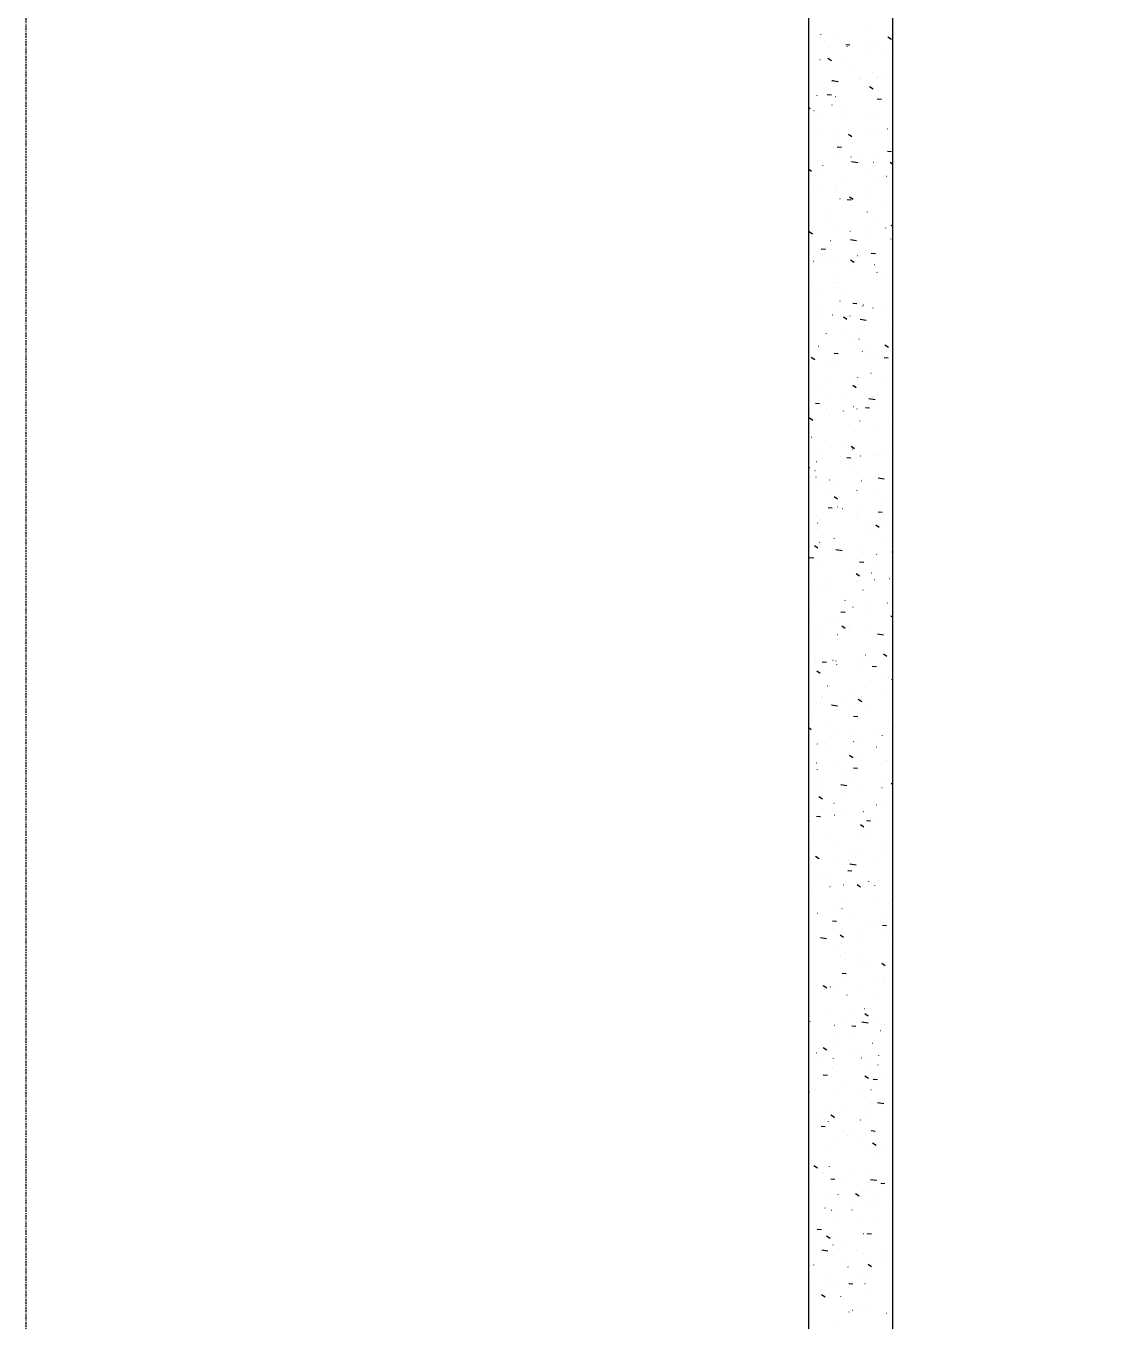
# Model space of a CAD drawing. Extents: x -1789 to 4156, y -3064 to 1391.
# Drawn here: x 1532.7 to 1686.2, y -180.6 to 5.1 of the extents above; entities that cross this region are included whole.
import ezdxf

# ---------------------------------------------------------------- set-up
doc = ezdxf.new("R2010")
doc.units = 0
doc.linetypes.add('ESTILO_TQS_0003', pattern=[0.92, 0.3, -0.15, 0.02, -0.15, 0.3])
doc.layers.add('2', color=2, linetype='CONTINUOUS')
doc.layers.add('9', color=254, linetype='CONTINUOUS')

msp = doc.modelspace()

# ---------------------------------------------------------------- linework, layer by layer
at = {"layer": '2', "linetype": 'ESTILO_TQS_0003'}
msp.add_lwpolyline([(1532.6668, -1652.89415), (2146.65185, -1652.89415), (2146.65185, 1011.24555), (1532.6668, 1011.24555), (1532.6668, -1652.89415)], dxfattribs=at)
at = {"layer": '9', "linetype": 'Continuous'}
for p, q in [((1644.93695, 4.2894), (1644.93695, 4.2894)), ((1644.93695, 4.2894), (1644.93695, 4.2894)), ((1644.93695, 4.2894), (1644.93695, 4.2894)), ((1646.68855, 3.87045), (1646.69845, 3.8718)), ((1649.19195, 4.20005), (1649.20185, 4.20135)), ((1652.97925, 4.69865), (1652.98915, 4.69995)), ((1656.93695, 4.0983), (1656.93695, 4.0983)), ((1656.93695, 4.0983), (1656.93695, 4.0983)), ((1644.93695, 3.63985), (1644.93695, 3.63985)), ((1644.93695, 3.63985), (1644.93695, 3.63985)), ((1647.2672, 2.8418), (1647.27515, 2.8479)), ((1647.7897, 2.1768), (1647.78235, 2.18355)), ((1649.63175, 2.4017), (1649.6233, 2.4071)), ((1650.864, 2.3306), (1650.2663, 2.3829)), ((1650.5142, 2.09765), (1650.5221, 2.10375)), ((1653.74975, 2.9535), (1653.74135, 2.9589)), ((1654.2586, 2.59415), (1654.2512, 2.6009)), ((1656.797, 3.1497), (1656.29955, 3.48525)), ((1656.93695, 3.0553), (1656.93695, 3.0553)), ((1644.93695, 1.05375), (1644.93695, 1.05375)), ((1644.93695, 1.05375), (1644.93695, 1.05375)), ((1644.93695, 0.0421), (1644.93695, 0.0421)), ((1644.93695, 0.0421), (1644.93695, 0.0421)), ((1644.93695, 0.0421), (1644.93695, 0.0421)), ((1646.56125, 0.25595), (1646.57115, 0.25725)), ((1648.20555, 0.052), (1647.70815, 0.38755)), ((1650.34855, 0.75455), (1650.35845, 0.75585)), ((1653.76115, 1.35355), (1653.7691, 1.3596)), ((1655.85825, 1.61025), (1655.8498, 1.61565)), ((1656.66405, 1.586), (1656.67395, 1.5873)), ((1656.93695, 1.7993), (1656.93695, 1.7993)), ((1656.93695, 0.92305), (1656.93695, 0.92305)), ((1656.93695, 0.92305), (1656.93695, 0.92305)), ((1656.93695, 0.92305), (1656.93695, 0.92305)), ((1656.93695, 0.13985), (1656.93695, 0.13985)), ((1656.93695, 0.13985), (1656.93695, 0.13985)), ((1651.6088, -1.32275), (1651.60145, -1.316)), ((1654.0886, -1.63085), (1654.09655, -1.62475)), ((1656.2102, -1.78925), (1656.20175, -1.78385)), ((1644.93695, -2.1819), (1644.93695, -2.1819)), ((1644.93695, -3.5557), (1644.93695, -3.5557)), ((1645.1987, -1.98105), (1645.20665, -1.97495)), ((1645.92335, -3.42585), (1645.93325, -3.4245)), ((1646.41395, -2.90755), (1646.4066, -2.90075)), ((1648.27545, -3.0848), (1648.267, -3.0794)), ((1649.15725, -2.9317), (1648.2679, -2.79375)), ((1648.4457, -2.72515), (1648.45365, -2.7191)), ((1652.0922, -2.34105), (1652.08375, -2.33565)), ((1652.23885, -2.59435), (1652.24875, -2.59305)), ((1654.17465, -3.97415), (1653.6772, -3.63865)), ((1654.00495, -3.51845), (1653.9976, -3.5117)), ((1654.74225, -2.2648), (1654.75215, -2.2635)), ((1656.93695, -2.25225), (1656.93695, -2.25225)), ((1644.93695, -5.4175), (1644.93695, -5.4175)), ((1646.1755, -4.92225), (1646.1671, -4.9169)), ((1648.1914, -4.8361), (1647.5937, -4.7838)), ((1648.8101, -5.1032), (1648.80275, -5.09645)), ((1655.364, -5.46365), (1654.7663, -5.41135)), ((1654.93965, -4.21345), (1654.9476, -4.20735)), ((1656.93695, -4.13825), (1656.93695, -4.13825)), ((1656.93695, -5.4275), (1656.93695, -5.4275)), ((1656.93695, -5.4275), (1656.93695, -5.4275)), ((1645.173, -6.79515), (1644.93695, -6.63595)), ((1644.93695, -7.15345), (1644.93695, -7.15345)), ((1644.93695, -7.15345), (1644.93695, -7.15345)), ((1644.93695, -7.15345), (1644.93695, -7.15345)), ((1645.6979, -7.0533), (1645.7078, -7.052)), ((1648.284, -6.2655), (1648.27555, -6.26015)), ((1648.77315, -5.70955), (1648.78105, -5.70345)), ((1649.4852, -6.5547), (1649.49515, -6.55335)), ((1654.8539, -7.2757), (1654.84545, -7.27035)), ((1655.8007, -5.72325), (1655.81065, -5.7219)), ((1656.93695, -5.60125), (1656.93695, -5.60125)), ((1656.93695, -5.8374), (1656.93695, -5.8374)), ((1656.93695, -6.20515), (1656.93695, -6.20515)), ((1656.93695, -6.20515), (1656.93695, -6.20515)), ((1656.93695, -6.20515), (1656.93695, -6.20515)), ((1644.93695, -8.65315), (1644.93695, -8.65315)), ((1646.28595, -8.1679), (1646.2775, -8.1625)), ((1649.767, -8.18255), (1649.7749, -8.1765)), ((1653.8454, -8.28875), (1653.85335, -8.28265)), ((1656.93695, -8.6028), (1656.93695, -8.6028)), ((1644.93695, -10.75125), (1644.93695, -10.75125)), ((1644.93695, -10.75125), (1644.93695, -10.75125)), ((1646.75635, -10.5117), (1646.7663, -10.5104)), ((1648.39725, -11.06985), (1648.38985, -11.0631)), ((1649.25975, -10.18215), (1649.2697, -10.18085)), ((1651.14205, -10.82135), (1650.64465, -10.48585)), ((1653.0471, -9.68355), (1653.057, -9.6822)), ((1654.2291, -10.0688), (1654.2217, -10.06205)), ((1656.26095, -9.67085), (1656.2689, -9.66475)), ((1644.93695, -11.8888), (1644.93695, -11.8888)), ((1644.93695, -11.8888), (1644.93695, -11.8888)), ((1644.93695, -11.8888), (1644.93695, -11.8888)), ((1648.52995, -12.36745), (1648.53785, -12.36135)), ((1649.6453, -12.36385), (1649.0476, -12.31155)), ((1656.8179, -12.99135), (1656.2202, -12.93905)), ((1656.93695, -11.77805), (1656.93695, -11.77805)), ((1656.93695, -11.77805), (1656.93695, -11.77805)), ((1656.93695, -11.77805), (1656.93695, -11.77805)), ((1656.93695, -12.5501), (1656.93695, -12.5501)), ((1656.93695, -12.5501), (1656.93695, -12.5501)), ((1644.93695, -14.349), (1644.93695, -14.349)), ((1644.93695, -14.349), (1644.93695, -14.349)), ((1646.14125, -14.19045), (1646.1512, -14.18915)), ((1648.64465, -13.8609), (1648.6546, -13.8596)), ((1651.005, -13.7039), (1651.0129, -13.6978)), ((1651.96495, -14.5579), (1651.07555, -14.41995)), ((1651.0964, -14.40775), (1651.088, -14.4024)), ((1652.21635, -14.5694), (1652.20895, -14.56265)), ((1652.432, -13.3623), (1652.4419, -13.361)), ((1654.25195, -14.44805), (1654.2599, -14.44195)), ((1655.01505, -13.72895), (1655.0066, -13.72355)), ((1656.93695, -14.73005), (1656.6137, -14.51205)), ((1656.93695, -13.0018), (1656.93695, -13.0018)), ((1644.93695, -15.1244), (1644.93695, -15.1244)), ((1645.33005, -15.7938), (1644.93695, -15.52865)), ((1646.38445, -15.57045), (1646.3771, -15.5637)), ((1646.9784, -14.9596), (1646.96995, -14.9542)), ((1653.2049, -15.751), (1653.19645, -15.74565)), ((1656.1168, -16.47495), (1656.1267, -16.47365)), ((1656.93695, -14.95335), (1656.93695, -14.95335)), ((1656.93695, -14.95335), (1656.93695, -14.95335)), ((1656.93695, -15.329), (1656.93695, -15.329)), ((1644.93695, -17.9468), (1644.93695, -17.9468)), ((1644.93695, -17.9468), (1644.93695, -17.9468)), ((1644.93695, -17.9468), (1644.93695, -17.9468)), ((1644.93695, -18.36005), (1644.93695, -18.36005)), ((1645.6895, -17.7826), (1645.69745, -17.7765)), ((1646.014, -17.805), (1646.0239, -17.8037)), ((1648.7806, -17.7661), (1648.77325, -17.75935)), ((1648.9365, -18.52675), (1648.94445, -18.52065)), ((1649.8013, -17.3064), (1649.8112, -17.3051)), ((1653.4806, -18.27555), (1653.48855, -18.26945)), ((1654.6125, -16.76505), (1654.6051, -16.7583)), ((1656.93695, -18.1286), (1656.93695, -18.1286)), ((1656.93695, -18.1286), (1656.93695, -18.1286)), ((1656.93695, -18.1286), (1656.93695, -18.1286)), ((1649.43885, -19.70235), (1649.4304, -19.69695)), ((1651.0328, -19.88575), (1650.4351, -19.83345)), ((1651.29915, -19.82), (1650.8017, -19.48445)), ((1653.55685, -19.1505), (1653.54845, -19.14515)), ((1656.93695, -18.89505), (1656.93695, -18.89505)), ((1656.93695, -18.89505), (1656.93695, -18.89505)), ((1656.93695, -18.89505), (1656.93695, -18.89505)), ((1656.93695, -20.4023), (1656.93695, -20.4023)), ((1644.93695, -21.5446), (1644.93695, -21.5446)), ((1644.93695, -21.5446), (1644.93695, -21.5446)), ((1644.93695, -21.5446), (1644.93695, -21.5446)), ((1644.93695, -21.5957), (1644.93695, -21.5957)), ((1647.33915, -21.22835), (1647.34905, -21.227)), ((1651.12645, -20.7297), (1651.1364, -20.7284)), ((1653.359, -21.6045), (1653.36695, -21.5984)), ((1655.66535, -20.49375), (1655.6569, -20.4884)), ((1656.93695, -21.3039), (1656.93695, -21.3039)), ((1656.93695, -21.3039), (1656.93695, -21.3039)), ((1656.93695, -21.3039), (1656.93695, -21.3039)), ((1645.63065, -23.6268), (1645.6222, -23.6214)), ((1648.16515, -22.35425), (1648.17305, -22.34815)), ((1648.36775, -23.73275), (1648.36035, -23.726)), ((1651.0782, -23.92195), (1651.06975, -23.9166)), ((1653.3588, -24.0336), (1653.3687, -24.0323)), ((1654.1996, -22.7317), (1654.19225, -22.72495)), ((1656.0173, -23.89325), (1656.00885, -23.8879)), ((1656.93695, -23.62275), (1656.7708, -23.51065)), ((1644.93695, -24.8313), (1644.93695, -24.8313)), ((1644.93695, -25.14235), (1644.93695, -25.14235)), ((1644.93695, -25.14235), (1644.93695, -25.14235)), ((1645.48715, -24.79245), (1644.9897, -24.4569)), ((1648.04355, -25.6832), (1648.0515, -25.6771)), ((1650.8554, -24.3632), (1650.8653, -24.3619)), ((1651.80885, -25.72445), (1650.9195, -25.5865)), ((1653.2374, -24.9334), (1653.24535, -24.92735)), ((1656.75175, -25.4724), (1656.7597, -25.4663)), ((1656.93695, -24.47915), (1656.93695, -24.47915)), ((1656.93695, -25.24005), (1656.93695, -25.24005)), ((1656.93695, -25.24005), (1656.93695, -25.24005)), ((1647.3462, -26.96375), (1646.74845, -26.91145)), ((1646.9802, -27.6618), (1646.97175, -27.65645)), ((1651.9595, -27.8156), (1651.9694, -27.8143)), ((1652.18685, -27.2323), (1652.17945, -27.22555)), ((1654.5188, -27.59125), (1653.9211, -27.539)), ((1654.4629, -27.48605), (1654.4728, -27.48475)), ((1656.93695, -26.51975), (1656.93695, -26.51975)), ((1656.93695, -27.65445), (1656.93695, -27.65445)), ((1656.93695, -27.65445), (1656.93695, -27.65445)), ((1656.93695, -27.80285), (1656.93695, -27.80285)), ((1644.93695, -28.06695), (1644.93695, -28.06695)), ((1644.93695, -28.74015), (1644.93695, -28.74015)), ((1645.644, -28.64705), (1645.6539, -28.64575)), ((1646.355, -28.23335), (1646.3476, -28.2266)), ((1647.92195, -29.0121), (1647.9299, -29.00605)), ((1649.08865, -29.00505), (1649.08025, -28.9997)), ((1651.4562, -28.8186), (1650.9588, -28.4831)), ((1651.4958, -29.50545), (1651.5037, -29.49935)), ((1654.35975, -29.18785), (1654.3513, -29.18245)), ((1654.583, -29.42795), (1654.5756, -29.4212)), ((1644.93695, -31.3026), (1644.93695, -31.3026)), ((1648.75115, -30.429), (1648.74375, -30.42225)), ((1654.74275, -30.2496), (1654.7507, -30.2435)), ((1655.52135, -30.94445), (1655.53125, -30.94315)), ((1656.93695, -30.8297), (1656.93695, -30.8297)), ((1656.93695, -30.8297), (1656.93695, -30.8297)), ((1644.93695, -32.3379), (1644.93695, -32.3379)), ((1644.93695, -32.3379), (1644.93695, -32.3379)), ((1644.93695, -32.3379), (1644.93695, -32.3379)), ((1645.41855, -32.2745), (1645.42845, -32.2732)), ((1648.44305, -31.76905), (1648.43465, -31.76365)), ((1649.20585, -31.7759), (1649.21575, -31.7746)), ((1650.55155, -33.1123), (1650.5431, -33.1069)), ((1656.93695, -32.51545), (1656.92785, -32.5093)), ((1656.93695, -31.585), (1656.93695, -31.585)), ((1656.93695, -31.585), (1656.93695, -31.585)), ((1656.93695, -31.585), (1656.93695, -31.585)), ((1644.93695, -34.5382), (1644.93695, -34.5382)), ((1646.1803, -33.58415), (1646.18825, -33.57805)), ((1649.4273, -34.3283), (1649.43525, -34.3222)), ((1651.8462, -34.758), (1651.24845, -34.7057)), ((1652.6743, -35.07245), (1652.6822, -35.06635)), ((1652.7677, -34.90475), (1652.77765, -34.90345)), ((1656.93695, -34.005), (1656.93695, -34.005)), ((1656.93695, -34.005), (1656.93695, -34.005)), ((1656.93695, -34.005), (1656.93695, -34.005)), ((1656.93695, -35.20335), (1656.93695, -35.20335)), ((1644.93695, -35.9357), (1644.93695, -35.9357)), ((1644.93695, -35.9357), (1644.93695, -35.9357)), ((1646.477, -35.73295), (1646.4869, -35.73165)), ((1646.7855, -37.0636), (1646.77705, -37.05825)), ((1648.33825, -36.39565), (1648.3309, -36.3889)), ((1648.9804, -35.40335), (1648.9903, -35.40205)), ((1650.4111, -37.00635), (1649.91365, -36.67085)), ((1650.9035, -36.5118), (1650.8951, -36.5064)), ((1653.2065, -37.13195), (1652.31715, -36.99405)), ((1654.1701, -35.3946), (1654.16275, -35.38785)), ((1655.92125, -35.81655), (1655.9292, -35.8105)), ((1644.93695, -37.77385), (1644.93695, -37.77385)), ((1650.03885, -38.8618), (1650.0488, -38.8605)), ((1652.54225, -38.5322), (1652.5522, -38.5309)), ((1653.012, -37.85505), (1653.00355, -37.84965)), ((1656.3296, -38.0336), (1656.3395, -38.0323)), ((1656.93695, -37.18025), (1656.93695, -37.18025)), ((1656.93695, -37.18025), (1656.93695, -37.18025)), ((1656.93695, -37.18025), (1656.93695, -37.18025)), ((1656.93695, -37.7105), (1656.93695, -37.7105)), ((1656.93695, -37.92995), (1656.93695, -37.92995)), ((1656.93695, -37.92995), (1656.93695, -37.92995)), ((1644.93695, -39.5335), (1644.93695, -39.5335)), ((1644.93695, -39.5335), (1644.93695, -39.5335)), ((1645.1518, -39.1981), (1645.14335, -39.19275)), ((1647.5016, -39.04155), (1647.50955, -39.03545)), ((1650.7486, -39.7857), (1650.75655, -39.7796)), ((1652.15735, -39.8952), (1652.15, -39.88845)), ((1656.38015, -41.03255), (1655.88275, -40.69705)), ((1656.93695, -40.35555), (1656.93695, -40.35555)), ((1656.93695, -40.35555), (1656.93695, -40.35555)), ((1656.93695, -40.35555), (1656.93695, -40.35555)), ((1644.93695, -41.00945), (1644.93695, -41.00945)), ((1644.93695, -41.00945), (1644.93695, -41.00945)), ((1644.93695, -41.00945), (1644.93695, -41.00945)), ((1645.8013, -42.7897), (1645.30385, -42.45415)), ((1646.3255, -40.89625), (1646.3181, -40.8895)), ((1649.1736, -41.9247), (1648.57585, -41.8724)), ((1652.6294, -41.5781), (1652.63735, -41.57205)), ((1653.36395, -41.25455), (1653.35555, -41.2492)), ((1653.60075, -41.99065), (1653.61065, -41.98935)), ((1654.5535, -42.0909), (1654.54615, -42.08415)), ((1655.47245, -42.5978), (1655.464, -42.59245)), ((1656.3462, -42.5522), (1655.74845, -42.4999)), ((1656.10415, -41.66105), (1656.11405, -41.65975)), ((1656.93695, -41.4081), (1656.93695, -41.4081)), ((1656.93695, -42.6039), (1656.93695, -42.6039)), ((1644.93695, -43.13125), (1644.93695, -43.13125)), ((1644.93695, -44.2451), (1644.93695, -44.2451)), ((1644.93695, -44.2451), (1644.93695, -44.2451)), ((1645.49265, -43.81875), (1645.50055, -43.81265)), ((1647.28525, -42.8221), (1647.29515, -42.8208)), ((1648.72165, -43.09195), (1648.71425, -43.0852)), ((1656.93695, -43.5308), (1656.93695, -43.5308)), ((1656.93695, -43.5308), (1656.93695, -43.5308)), ((1656.93695, -43.5308), (1656.93695, -43.5308)), ((1656.93695, -44.27495), (1656.93695, -44.27495)), ((1656.93695, -44.27495), (1656.93695, -44.27495)), ((1656.93695, -44.27495), (1656.93695, -44.27495)), ((1647.31395, -45.6568), (1647.3219, -45.65075)), ((1650.8471, -45.95095), (1650.857, -45.94965)), ((1651.9866, -45.307), (1651.9945, -45.3009)), ((1653.8809, -44.75915), (1653.87245, -44.7538)), ((1655.23355, -46.05115), (1655.2415, -46.04505)), ((1644.93695, -46.72905), (1644.93695, -46.72905)), ((1644.93695, -46.72905), (1644.93695, -46.72905)), ((1644.93695, -46.72905), (1644.93695, -46.72905)), ((1644.93695, -47.48075), (1644.93695, -47.48075)), ((1647.0598, -46.44955), (1647.0697, -46.44825)), ((1651.77035, -46.8159), (1651.27295, -46.48035)), ((1651.7064, -46.5491), (1651.69795, -46.54375)), ((1654.14065, -48.0575), (1654.13325, -48.05075)), ((1656.93695, -46.7061), (1656.93695, -46.7061)), ((1656.93695, -46.7061), (1656.93695, -46.7061)), ((1645.7897, -49.13035), (1645.7813, -49.12495)), ((1646.501, -49.0914), (1645.90325, -49.0391)), ((1646.6711, -49.3857), (1646.67905, -49.3796)), ((1647.55015, -49.9828), (1647.5601, -49.9815)), ((1647.69715, -48.4981), (1647.68975, -48.49135)), ((1649.7829, -48.499), (1649.77445, -48.4936)), ((1649.9181, -50.12985), (1649.92605, -50.12375)), ((1651.3375, -49.4842), (1651.3474, -49.48285)), ((1651.8914, -49.84225), (1651.88295, -49.83685)), ((1653.6736, -49.7189), (1653.07585, -49.6666)), ((1654.46045, -48.5172), (1653.57105, -48.37925)), ((1656.93695, -48.9013), (1656.93695, -48.9013)), ((1656.93695, -49.88135), (1656.93695, -49.88135)), ((1656.93695, -49.88135), (1656.93695, -49.88135)), ((1656.93695, -50.00445), (1656.93695, -50.00445)), ((1644.93695, -50.3268), (1644.93695, -50.3268)), ((1644.93695, -50.3268), (1644.93695, -50.3268)), ((1644.93695, -50.71635), (1644.93695, -50.71635)), ((1645.04675, -50.31235), (1645.0567, -50.31105)), ((1645.5448, -51.50935), (1645.04735, -51.17385)), ((1647.8982, -50.47355), (1647.88975, -50.4682)), ((1650.0933, -50.69375), (1650.0859, -50.687)), ((1652.2646, -51.56495), (1652.27255, -51.55885)), ((1656.41205, -51.6181), (1656.42, -51.61205)), ((1656.93695, -50.3008), (1656.93695, -50.3008)), ((1656.93695, -50.6199), (1656.93695, -50.6199)), ((1656.93695, -50.6199), (1656.93695, -50.6199)), ((1651.68015, -53.03685), (1651.69005, -53.03555)), ((1654.18355, -52.70725), (1654.19345, -52.70595)), ((1656.93695, -53.05665), (1656.93695, -53.05665)), ((1656.93695, -53.05665), (1656.93695, -53.05665)), ((1656.93695, -53.05665), (1656.93695, -53.05665)), ((1644.93695, -53.9246), (1644.93695, -53.9246)), ((1644.93695, -53.952), (1644.93695, -53.952)), ((1645.36465, -53.8683), (1645.37455, -53.867)), ((1646.94915, -55.64365), (1646.9571, -55.63755)), ((1647.20815, -54.395), (1647.2008, -54.38825)), ((1649.94405, -54.9522), (1649.9356, -54.9468)), ((1651.51385, -55.53555), (1651.01645, -55.20005)), ((1651.2394, -55.58725), (1651.24735, -55.58115)), ((1655.51225, -55.65935), (1655.5049, -55.6526)), ((1644.93695, -57.18765), (1644.93695, -57.18765)), ((1644.93695, -57.5224), (1644.93695, -57.5224)), ((1646.0761, -57.3724), (1646.086, -57.3711)), ((1649.6043, -56.5907), (1649.59695, -56.58395)), ((1651.001, -56.8856), (1650.40325, -56.83335)), ((1652.3916, -56.54095), (1652.4015, -56.53965)), ((1654.48635, -56.3314), (1654.4943, -56.3253)), ((1654.895, -56.2114), (1654.9049, -56.21005)), ((1656.6273, -56.03465), (1656.61885, -56.02925)), ((1656.93695, -56.2319), (1656.93695, -56.2319)), ((1656.93695, -56.2319), (1656.93695, -56.2319)), ((1656.93695, -56.96485), (1656.93695, -56.96485)), ((1656.93695, -56.96485), (1656.93695, -56.96485)), ((1656.93695, -57.40495), (1656.93695, -57.40495)), ((1645.1138, -58.2584), (1644.93695, -58.23095)), ((1645.84605, -58.69205), (1645.8376, -58.68665)), ((1650.7106, -58.61585), (1650.7022, -58.61045)), ((1656.5225, -59.14315), (1656.51405, -59.13775)), ((1656.93695, -59.1935), (1656.93695, -59.1935)), ((1656.93695, -59.4072), (1656.93695, -59.4072)), ((1644.93695, -60.42325), (1644.93695, -60.42325)), ((1644.93695, -60.42325), (1644.93695, -60.42325)), ((1644.93695, -61.12015), (1644.93695, -61.12015)), ((1644.93695, -61.12015), (1644.93695, -61.12015)), ((1645.98345, -59.6203), (1645.99135, -59.6142)), ((1646.19765, -60.9542), (1646.20755, -60.9529)), ((1647.9545, -60.0353), (1647.9461, -60.0299)), ((1648.70105, -60.6246), (1648.71095, -60.6233)), ((1649.2304, -60.36445), (1649.23835, -60.35835)), ((1652.48835, -60.126), (1652.4983, -60.1247)), ((1652.8191, -59.9591), (1652.81065, -59.9537)), ((1655.78625, -59.91355), (1654.89685, -59.77565)), ((1656.93695, -60.09205), (1656.93695, -60.09205)), ((1648.2793, -61.7215), (1648.2719, -61.71475)), ((1649.0807, -62.78705), (1648.5833, -62.45155)), ((1651.89985, -61.55175), (1651.90775, -61.54565)), ((1655.0233, -61.5563), (1655.01595, -61.5495)), ((1656.93695, -62.58245), (1656.93695, -62.58245)), ((1656.93695, -62.58245), (1656.93695, -62.58245)), ((1656.93695, -62.58245), (1656.93695, -62.58245)), ((1644.93695, -63.6589), (1644.93695, -63.6589)), ((1644.93695, -63.6589), (1644.93695, -63.6589)), ((1644.93695, -64.71795), (1644.93695, -64.71795)), ((1644.93695, -64.71795), (1644.93695, -64.71795)), ((1648.3284, -64.05235), (1647.73065, -64.00005)), ((1649.05305, -63.9104), (1649.0446, -63.90505)), ((1649.7595, -64.08305), (1649.76945, -64.08175)), ((1651.77825, -64.8807), (1651.78615, -64.8746)), ((1652.2629, -63.75345), (1652.27285, -63.75215)), ((1655.501, -64.67985), (1654.90325, -64.62755)), ((1656.05025, -63.25485), (1656.06015, -63.25355)), ((1656.93695, -63.3098), (1656.93695, -63.3098)), ((1656.93695, -63.3098), (1656.93695, -63.3098)), ((1656.93695, -64.8055), (1656.93695, -64.8055)), ((1646.00715, -65.14525), (1645.99875, -65.13985)), ((1646.23025, -66.18885), (1646.22285, -66.1821)), ((1646.58435, -65.63045), (1646.5923, -65.62435)), ((1652.0984, -65.22105), (1652.091, -65.2143)), ((1653.6559, -66.67555), (1653.6638, -66.66945)), ((1655.04975, -66.81325), (1654.55235, -66.4777)), ((1656.6836, -65.59635), (1656.6752, -65.59095)), ((1656.93695, -65.75775), (1656.93695, -65.75775)), ((1656.93695, -65.75775), (1656.93695, -65.75775)), ((1644.93695, -66.89455), (1644.93695, -66.89455)), ((1644.93695, -68.3157), (1644.93695, -68.3157)), ((1645.24485, -67.83485), (1645.2364, -67.8295)), ((1647.0059, -68.04335), (1647.0158, -68.04205)), ((1648.6264, -68.3845), (1648.619, -68.37775)), ((1653.3214, -67.2119), (1653.3313, -67.2106)), ((1654.49455, -67.4167), (1654.48715, -67.40995)), ((1655.6315, -68.10135), (1655.62305, -68.09595)), ((1655.8248, -66.8823), (1655.8347, -66.881)), ((1656.90285, -67.4197), (1656.9108, -67.4136)), ((1656.93695, -68.08615), (1656.93695, -68.08615)), ((1644.93695, -70.13015), (1644.93695, -70.13015)), ((1646.2725, -69.7856), (1645.7751, -69.45005)), ((1646.46275, -68.9594), (1646.4707, -68.9533)), ((1649.73265, -70.16545), (1648.8433, -70.02755)), ((1652.5856, -69.33615), (1652.5772, -69.3308)), ((1656.88325, -70.34075), (1656.89315, -70.33945)), ((1656.93695, -68.933), (1656.93695, -68.933)), ((1656.93695, -69.6548), (1656.93695, -69.6548)), ((1656.93695, -69.6548), (1656.93695, -69.6548)), ((1656.93695, -69.6548), (1656.93695, -69.6548)), ((1644.93695, -71.9135), (1644.93695, -71.9135)), ((1644.93695, -71.9135), (1644.93695, -71.9135)), ((1644.93695, -71.9135), (1644.93695, -71.9135)), ((1645.6558, -71.21905), (1645.05805, -71.16675)), ((1645.7413, -72.08575), (1645.7339, -72.079)), ((1646.78045, -71.6708), (1646.79035, -71.6695)), ((1648.4832, -70.64465), (1648.49115, -70.6386)), ((1650.56775, -71.1722), (1650.57765, -71.1709)), ((1651.7302, -71.3888), (1651.73815, -71.3827)), ((1652.8284, -71.84655), (1652.23065, -71.79425)), ((1654.6941, -70.6794), (1654.68565, -70.67405)), ((1654.9772, -72.13295), (1654.9851, -72.12685)), ((1656.93695, -71.2828), (1656.93695, -71.2828)), ((1656.93695, -72.1083), (1656.93695, -72.1083)), ((1656.93695, -72.1083), (1656.93695, -72.1083)), ((1656.93695, -72.1083), (1656.93695, -72.1083)), ((1656.93695, -72.206), (1656.93695, -72.206)), ((1644.93695, -73.3658), (1644.93695, -73.3658)), ((1644.93695, -73.3658), (1644.93695, -73.3658)), ((1644.93695, -73.3658), (1644.93695, -73.3658)), ((1652.24155, -73.81175), (1651.74415, -73.47625)), ((1653.97395, -73.3959), (1653.9655, -73.39055)), ((1654.0454, -73.3501), (1654.038, -73.34335)), ((1656.5478, -74.1634), (1656.55575, -74.1573)), ((1644.93695, -75.5113), (1644.93695, -75.5113)), ((1645.52885, -75.43335), (1645.53875, -75.43205)), ((1646.47425, -75.42185), (1646.48215, -75.41575)), ((1648.05725, -75.9771), (1648.04885, -75.97175)), ((1648.13745, -74.28145), (1648.13005, -74.2747)), ((1651.84435, -74.6019), (1651.85425, -74.6006)), ((1652.74675, -75.78935), (1652.7383, -75.784)), ((1654.34775, -74.2723), (1654.35765, -74.271)), ((1656.93695, -75.28355), (1656.93695, -75.28355)), ((1656.93695, -75.28355), (1656.93695, -75.28355)), ((1656.93695, -75.99975), (1656.93695, -75.99975)), ((1656.93695, -75.99975), (1656.93695, -75.99975)), ((1644.93695, -76.60145), (1644.93695, -76.60145)), ((1644.93695, -76.60145), (1644.93695, -76.60145)), ((1645.2523, -77.9827), (1645.24495, -77.97595)), ((1649.7212, -76.166), (1649.72915, -76.1599)), ((1650.16575, -77.32035), (1650.1573, -77.315)), ((1653.90415, -77.9285), (1653.9141, -77.9272)), ((1656.21515, -77.65425), (1656.2231, -77.6482)), ((1656.93695, -76.97885), (1656.93695, -76.97885)), ((1644.93695, -79.10905), (1644.93695, -79.10905)), ((1644.93695, -79.83705), (1644.93695, -79.83705)), ((1644.93695, -79.83705), (1644.93695, -79.83705)), ((1645.08525, -79.08955), (1645.0952, -79.08825)), ((1648.64875, -79.5292), (1648.6403, -79.52385)), ((1650.1558, -79.01325), (1649.55805, -78.96095)), ((1651.29185, -78.19645), (1651.29975, -78.19035)), ((1651.40075, -78.2581), (1651.4107, -78.25675)), ((1653.5564, -79.24705), (1653.54905, -79.24025)), ((1656.93695, -79.60655), (1656.73065, -79.5885)), ((1656.93695, -78.45885), (1656.93695, -78.45885)), ((1656.93695, -78.45885), (1656.93695, -78.45885)), ((1645.01725, -80.6249), (1644.93695, -80.61245)), ((1646.3997, -81.2717), (1646.39125, -81.2663)), ((1647.6485, -80.17835), (1647.6411, -80.1716)), ((1650.18345, -81.31625), (1649.68605, -80.9807)), ((1650.75725, -80.87245), (1650.7488, -80.8671)), ((1652.87365, -81.66195), (1652.8836, -81.66065)), ((1656.93695, -81.6341), (1656.93695, -81.6341)), ((1656.93695, -81.6341), (1656.93695, -81.6341)), ((1656.93695, -81.6341), (1656.93695, -81.6341)), ((1644.93695, -82.70685), (1644.93695, -82.70685)), ((1644.93695, -82.70685), (1644.93695, -82.70685)), ((1644.93695, -83.0727), (1644.93695, -83.0727)), ((1645.97635, -82.27515), (1645.9843, -82.26905)), ((1646.58295, -82.49015), (1646.59285, -82.48885)), ((1649.08635, -82.16055), (1649.09625, -82.15925)), ((1650.8997, -81.73295), (1650.90765, -81.7269)), ((1654.1467, -82.4771), (1654.1546, -82.471)), ((1655.68965, -82.2801), (1654.80025, -82.14215)), ((1656.93695, -82.3447), (1656.93695, -82.3447)), ((1656.93695, -82.3447), (1656.93695, -82.3447)), ((1656.93695, -82.47355), (1656.93695, -82.47355)), ((1652.209, -85.34725), (1652.2189, -85.34595)), ((1653.06745, -85.14395), (1653.0601, -85.1372)), ((1656.15255, -85.34245), (1655.6551, -85.0069)), ((1656.93695, -84.8094), (1656.93695, -84.8094)), ((1656.93695, -84.8094), (1656.93695, -84.8094)), ((1656.93695, -84.8094), (1656.93695, -84.8094)), ((1644.93695, -86.3046), (1644.93695, -86.3046)), ((1644.93695, -86.3046), (1644.93695, -86.3046)), ((1644.93695, -86.30835), (1644.93695, -86.30835)), ((1644.93695, -86.30835), (1644.93695, -86.30835)), ((1644.93695, -86.30835), (1644.93695, -86.30835)), ((1645.72705, -85.7021), (1645.73495, -85.696)), ((1645.9183, -86.1754), (1645.9282, -86.1741)), ((1647.4832, -86.17995), (1646.88545, -86.1277)), ((1647.1595, -86.07525), (1647.15215, -86.0685)), ((1648.4217, -85.84585), (1648.4316, -85.84455)), ((1648.86015, -86.01445), (1648.8517, -86.00905)), ((1648.974, -86.44625), (1648.98195, -86.44015)), ((1652.221, -87.19035), (1652.22895, -87.1843)), ((1652.97815, -85.4626), (1652.96975, -85.45725)), ((1654.6558, -86.8075), (1654.05805, -86.7552)), ((1655.08665, -86.80585), (1655.0782, -86.8005)), ((1656.93695, -85.87155), (1656.93695, -85.87155)), ((1656.93695, -87.00705), (1656.93695, -87.00705)), ((1646.58665, -87.78285), (1646.0892, -87.4473)), ((1653.9278, -88.71875), (1653.9377, -88.71745)), ((1655.468, -87.9345), (1655.4759, -87.9284)), ((1656.4312, -88.38915), (1656.4411, -88.38785)), ((1656.88655, -88.6435), (1656.8792, -88.63675)), ((1656.93695, -87.98465), (1656.93695, -87.98465)), ((1656.93695, -87.98465), (1656.93695, -87.98465)), ((1656.93695, -87.98465), (1656.93695, -87.98465)), ((1656.93695, -88.6897), (1656.93695, -88.6897)), ((1644.93695, -89.54395), (1644.93695, -89.54395)), ((1644.93695, -89.54395), (1644.93695, -89.54395)), ((1644.93695, -89.54395), (1644.93695, -89.54395)), ((1644.93695, -89.9024), (1644.93695, -89.9024)), ((1647.61225, -89.5502), (1647.6222, -89.5489)), ((1651.3206, -90.7572), (1651.31215, -90.7518)), ((1655.4386, -90.2054), (1655.43015, -90.2)), ((1644.93695, -92.7796), (1644.93695, -92.7796)), ((1644.93695, -92.7796), (1644.93695, -92.7796)), ((1646.67055, -91.9722), (1646.6632, -91.96545)), ((1646.82035, -91.0655), (1646.81195, -91.06015)), ((1646.96505, -91.2234), (1646.97295, -91.2173)), ((1649.0912, -92.4475), (1648.2018, -92.30955)), ((1650.212, -91.96755), (1650.21995, -91.96145)), ((1651.2971, -92.66285), (1651.307, -92.66155)), ((1652.5557, -91.809), (1652.0583, -91.4735)), ((1652.5785, -91.04085), (1652.57115, -91.0341)), ((1653.459, -92.7117), (1653.4669, -92.7056)), ((1653.8005, -92.33325), (1653.8104, -92.33195)), ((1656.93695, -91.15995), (1656.93695, -91.15995)), ((1644.93695, -93.50015), (1644.93695, -93.50015)), ((1644.9816, -93.4943), (1644.9915, -93.493)), ((1645.4039, -93.3384), (1645.3955, -93.33305)), ((1647.5124, -94.68165), (1647.50395, -94.67625)), ((1651.9832, -93.9742), (1651.38545, -93.9219)), ((1656.3976, -94.5404), (1656.39025, -94.53365)), ((1656.70595, -93.4558), (1656.7139, -93.44975)), ((1656.93695, -93.6643), (1656.93695, -93.6643)), ((1656.93695, -94.3352), (1656.93695, -94.3352)), ((1656.93695, -94.3352), (1656.93695, -94.3352)), ((1656.93695, -94.4076), (1656.93695, -94.4076)), ((1645.31715, -95.81925), (1644.93695, -95.5628)), ((1644.93695, -96.01525), (1644.93695, -96.01525)), ((1644.93695, -96.01525), (1644.93695, -96.01525)), ((1651.1698, -96.2774), (1651.1797, -96.2761)), ((1654.9571, -95.7788), (1654.967, -95.77745)), ((1656.93695, -94.7642), (1656.93695, -94.7642)), ((1656.93695, -95.03465), (1656.93695, -95.03465)), ((1644.93695, -97.09795), (1644.93695, -97.09795)), ((1644.93695, -97.09795), (1644.93695, -97.09795)), ((1646.1816, -97.8691), (1646.1742, -97.86235)), ((1647.86435, -98.08115), (1647.85595, -98.0758)), ((1648.1435, -96.7904), (1648.15145, -96.7843)), ((1648.6664, -96.60695), (1648.6763, -96.60565)), ((1651.3905, -97.5345), (1651.39845, -97.52845)), ((1652.08955, -96.9378), (1652.08215, -96.931)), ((1654.6375, -98.27865), (1654.6454, -98.27255)), ((1655.54945, -96.62655), (1655.54105, -96.6212)), ((1656.93695, -97.5105), (1656.93695, -97.5105)), ((1656.93695, -97.5105), (1656.93695, -97.5105)), ((1644.93695, -99.25085), (1644.93695, -99.25085)), ((1648.5391, -100.2215), (1648.549, -100.2202)), ((1649.97285, -99.4244), (1649.9644, -99.41905)), ((1651.28625, -99.84545), (1650.7888, -99.5099)), ((1652.3264, -99.7229), (1652.3363, -99.7216)), ((1656.2415, -100.2427), (1656.23305, -100.23735)), ((1644.93695, -100.69575), (1644.93695, -100.69575)), ((1644.93695, -100.69575), (1644.93695, -100.69575)), ((1646.0357, -100.5511), (1646.0456, -100.5498)), ((1646.21785, -101.50365), (1646.22575, -101.49755)), ((1651.95025, -101.37185), (1651.35255, -101.31955)), ((1655.575, -100.7949), (1655.58295, -100.7888)), ((1655.90865, -100.43735), (1655.90125, -100.4306)), ((1656.93695, -100.68575), (1656.93695, -100.68575)), ((1656.93695, -100.68575), (1656.93695, -100.68575)), ((1656.93695, -101.3796), (1656.93695, -101.3796)), ((1656.93695, -101.80815), (1656.93695, -101.80815)), ((1644.93695, -102.4865), (1644.93695, -102.4865)), ((1644.93695, -102.4865), (1644.93695, -102.4865)), ((1644.93695, -102.4865), (1644.93695, -102.4865)), ((1646.2068, -103.3757), (1646.19835, -103.37035)), ((1649.4648, -102.2478), (1649.47275, -102.2417)), ((1650.417, -103.8439), (1649.5276, -103.70595)), ((1649.6957, -103.667), (1649.70565, -103.6657)), ((1650.3248, -102.8239), (1650.3164, -102.81855)), ((1651.6006, -102.8347), (1651.5932, -102.82795)), ((1656.0112, -102.83555), (1656.02115, -102.83425)), ((1656.93695, -103.6569), (1656.75785, -103.5361)), ((1656.93695, -103.86105), (1656.93695, -103.86105)), ((1656.93695, -103.86105), (1656.93695, -103.86105)), ((1656.93695, -103.86105), (1656.93695, -103.86105)), ((1644.93695, -104.2935), (1644.93695, -104.2935)), ((1644.93695, -104.2935), (1644.93695, -104.2935)), ((1644.93695, -104.2935), (1644.93695, -104.2935)), ((1644.93695, -105.72215), (1644.93695, -105.72215)), ((1644.93695, -105.72215), (1644.93695, -105.72215)), ((1644.93695, -105.72215), (1644.93695, -105.72215)), ((1645.9084, -104.1656), (1645.9183, -104.1643)), ((1646.17805, -104.21085), (1646.1707, -104.2041)), ((1646.9008, -105.7801), (1646.40335, -105.4446)), ((1650.31905, -104.82795), (1650.327, -104.82185)), ((1652.4333, -104.16715), (1652.42485, -104.1618)), ((1655.4534, -104.12385), (1655.46135, -104.11775)), ((1656.93695, -104.85505), (1656.93695, -104.85505)), ((1648.3678, -107.4396), (1648.3777, -107.4383)), ((1648.5742, -106.4065), (1648.56685, -106.39975)), ((1652.78525, -107.56665), (1652.77685, -107.5613)), ((1654.6833, -106.60815), (1654.6932, -106.60685)), ((1655.4197, -106.33425), (1655.4123, -106.3275)), ((1656.93695, -107.0363), (1656.93695, -107.0363)), ((1656.93695, -107.0363), (1656.93695, -107.0363)), ((1656.93695, -107.0363), (1656.93695, -107.0363)), ((1644.93695, -107.8913), (1644.93695, -107.8913)), ((1644.93695, -108.95775), (1644.93695, -108.95775)), ((1645.0036, -108.90665), (1645.0115, -108.90055)), ((1646.638, -108.3076), (1646.04025, -108.2553)), ((1648.66725, -108.11845), (1648.6588, -108.1131)), ((1650.19745, -108.1569), (1650.2054, -108.1508)), ((1652.86985, -109.8063), (1652.37245, -109.47075)), ((1653.8106, -108.93515), (1653.21285, -108.88285)), ((1653.9498, -108.51325), (1653.95775, -108.50715)), ((1654.89375, -108.9099), (1654.8853, -108.90455)), ((1656.93695, -107.7246), (1656.93695, -107.7246)), ((1656.93695, -109.20865), (1656.93695, -109.20865)), ((1645.20365, -109.66295), (1645.1963, -109.6562)), ((1645.63895, -111.39665), (1645.64885, -111.39535)), ((1648.14235, -111.0671), (1648.15225, -111.06575)), ((1651.92965, -110.56845), (1651.93955, -110.56715)), ((1653.9932, -111.3721), (1653.9858, -111.36535)), ((1656.93695, -110.2116), (1656.93695, -110.2116)), ((1656.93695, -110.2116), (1656.93695, -110.2116)), ((1656.93695, -110.2116), (1656.93695, -110.2116)), ((1644.93695, -111.48905), (1644.93695, -111.48905)), ((1644.93695, -111.48905), (1644.93695, -111.48905)), ((1644.93695, -112.1934), (1644.93695, -112.1934)), ((1644.93695, -112.1934), (1644.93695, -112.1934)), ((1648.63435, -112.59195), (1648.64225, -112.58585)), ((1651.1277, -112.86125), (1651.11925, -112.85585)), ((1655.2457, -112.3094), (1655.23725, -112.30405)), ((1656.93695, -112.5496), (1656.93695, -112.5496)), ((1644.93695, -115.08685), (1644.93695, -115.08685)), ((1644.93695, -115.08685), (1644.93695, -115.08685)), ((1646.4199, -114.34845), (1645.9225, -114.0129)), ((1649.2008, -114.5255), (1649.2107, -114.5242)), ((1650.62265, -114.62855), (1650.6153, -114.62175)), ((1651.74275, -115.24025), (1650.8534, -115.10235)), ((1651.7042, -114.19595), (1651.7141, -114.1946)), ((1651.8813, -113.3361), (1651.88925, -113.33)), ((1655.1283, -114.0802), (1655.1362, -114.07415)), ((1655.4915, -113.6973), (1655.50145, -113.696)), ((1656.93695, -113.38685), (1656.93695, -113.38685)), ((1656.93695, -114.06955), (1656.93695, -114.06955)), ((1656.93695, -114.06955), (1656.93695, -114.06955)), ((1644.93695, -115.42905), (1644.93695, -115.42905)), ((1645.211, -115.44245), (1645.2026, -115.43705)), ((1647.3195, -116.7857), (1647.31105, -116.7803)), ((1651.138, -116.10185), (1650.54025, -116.04955)), ((1656.93695, -116.04585), (1656.93695, -116.04585)), ((1656.93695, -116.56215), (1656.93695, -116.56215)), ((1656.93695, -116.56215), (1656.93695, -116.56215)), ((1656.93695, -116.6092), (1656.93695, -116.6092)), ((1644.93695, -118.66465), (1644.93695, -118.66465)), ((1644.93695, -118.66465), (1644.93695, -118.66465)), ((1644.93695, -118.66465), (1644.93695, -118.66465)), ((1644.93695, -118.68465), (1644.93695, -118.68465)), ((1644.93695, -118.68465), (1644.93695, -118.68465)), ((1645.48845, -118.61205), (1645.49835, -118.6107)), ((1646.70865, -117.3052), (1646.71655, -117.2991)), ((1647.99185, -118.28245), (1648.00175, -118.28115)), ((1649.9556, -118.04935), (1649.96355, -118.04325)), ((1651.77915, -117.78385), (1651.78905, -117.78255)), ((1652.389, -118.3746), (1651.89155, -118.0391)), ((1653.58815, -117.604), (1653.5797, -117.5986)), ((1654.44175, -118.1281), (1654.4344, -118.12135)), ((1654.967, -117.4396), (1654.97495, -117.4335)), ((1650.1337, -120.52545), (1650.12635, -120.5187)), ((1656.8379, -120.32375), (1656.83055, -120.317)), ((1656.93695, -119.7374), (1656.93695, -119.7374)), ((1656.93695, -119.7374), (1656.93695, -119.7374)), ((1656.93695, -120.4145), (1656.93695, -120.4145)), ((1656.93695, -120.4145), (1656.93695, -120.4145)), ((1656.93695, -120.4145), (1656.93695, -120.4145)), ((1644.93695, -121.9003), (1644.93695, -121.9003)), ((1644.93695, -121.9003), (1644.93695, -121.9003)), ((1644.93695, -121.9003), (1644.93695, -121.9003)), ((1644.93695, -122.2824), (1644.93695, -122.2824)), ((1644.93695, -122.2824), (1644.93695, -122.2824)), ((1644.93695, -122.2824), (1644.93695, -122.2824)), ((1646.2217, -122.11325), (1646.23165, -122.11195)), ((1648.91595, -120.97805), (1648.90755, -120.97265)), ((1649.71105, -121.47265), (1649.719, -121.46655)), ((1650.00905, -121.61465), (1650.01895, -121.61335)), ((1651.02445, -122.3213), (1651.016, -122.3159)), ((1654.8454, -120.76855), (1654.85335, -120.76245)), ((1656.0486, -122.34675), (1656.04015, -122.34135)), ((1656.32455, -120.7832), (1656.33445, -120.7819)), ((1656.93695, -121.44225), (1656.93695, -121.44225)), ((1648.9402, -123.3101), (1648.34245, -123.2578)), ((1653.9528, -124.025), (1653.94545, -124.01825)), ((1654.7238, -124.09745), (1654.73175, -124.0914)), ((1656.1128, -123.9376), (1655.51505, -123.8853)), ((1656.93695, -122.9127), (1656.93695, -122.9127)), ((1656.93695, -122.9127), (1656.93695, -122.9127)), ((1656.93695, -124.0097), (1656.93695, -124.0097)), ((1644.93695, -125.1359), (1644.93695, -125.1359)), ((1644.93695, -125.1359), (1644.93695, -125.1359)), ((1644.93695, -125.8802), (1644.93695, -125.8802)), ((1646.51775, -125.67205), (1646.5277, -125.67075)), ((1647.50035, -125.77305), (1646.611, -125.63515)), ((1649.95585, -125.6261), (1649.4584, -125.2906)), ((1649.58945, -124.8016), (1649.5974, -124.7955)), ((1650.1319, -124.92795), (1650.1235, -124.92255)), ((1652.83325, -124.8406), (1652.8432, -124.8393)), ((1655.33665, -124.51105), (1655.3466, -124.50975)), ((1656.34895, -126.22065), (1656.3416, -126.2139)), ((1656.93695, -126.08795), (1656.93695, -126.08795)), ((1656.93695, -126.08795), (1656.93695, -126.08795)), ((1656.93695, -126.08795), (1656.93695, -126.08795)), ((1649.0771, -127.43125), (1649.06865, -127.42585)), ((1649.64475, -126.42235), (1649.63735, -126.4156)), ((1652.2404, -126.2712), (1652.23195, -126.2658)), ((1656.4933, -127.95655), (1656.5032, -127.95525)), ((1656.93695, -126.7595), (1656.93695, -126.7595)), ((1656.93695, -126.7595), (1656.93695, -126.7595)), ((1656.93695, -126.7595), (1656.93695, -126.7595)), ((1656.93695, -127.2366), (1656.93695, -127.2366)), ((1644.93695, -128.37155), (1644.93695, -128.37155)), ((1644.93695, -128.37155), (1644.93695, -128.37155)), ((1644.93695, -129.47795), (1644.93695, -129.47795)), ((1644.93695, -129.47795), (1644.93695, -129.47795)), ((1649.46785, -128.1305), (1649.4758, -128.12445)), ((1650.20255, -128.78475), (1650.2125, -128.78345)), ((1652.3721, -129.13765), (1652.38005, -129.13155)), ((1652.70595, -128.45515), (1652.7159, -128.45385)), ((1653.46385, -129.9219), (1653.45645, -129.91515)), ((1655.9249, -129.6523), (1655.4275, -129.3168)), ((1655.6191, -129.8818), (1655.627, -129.8757)), ((1656.93695, -129.26325), (1656.93695, -129.26325)), ((1656.93695, -129.26325), (1656.93695, -129.26325)), ((1656.93695, -129.26325), (1656.93695, -129.26325)), ((1644.93695, -131.6072), (1644.93695, -131.6072)), ((1644.93695, -131.6072), (1644.93695, -131.6072)), ((1644.9791, -131.17105), (1644.9707, -131.1657)), ((1650.3277, -130.832), (1649.73, -130.7797)), ((1650.31735, -131.3966), (1650.3089, -131.39125)), ((1654.4039, -131.8294), (1654.41385, -131.8281)), ((1655.65555, -131.62215), (1655.6471, -131.6168)), ((1656.93695, -131.41025), (1656.9026, -131.40725)), ((1656.9073, -131.4998), (1656.91725, -131.4985)), ((1656.93695, -130.33495), (1656.93695, -130.33495)), ((1644.93695, -133.07575), (1644.93695, -133.07575)), ((1647.5227, -132.8776), (1647.02525, -132.5421)), ((1647.0876, -132.5143), (1647.07915, -132.50895)), ((1647.19945, -133.10675), (1647.2074, -133.1007)), ((1648.0884, -132.66085), (1648.09835, -132.65955)), ((1649.1558, -132.3193), (1649.1484, -132.3125)), ((1652.4258, -132.73985), (1652.4174, -132.7345)), ((1655.86, -132.1176), (1655.8526, -132.11085)), ((1656.93695, -132.4385), (1656.93695, -132.4385)), ((1656.93695, -133.10445), (1656.93695, -133.10445)), ((1656.93695, -133.10445), (1656.93695, -133.10445)), ((1656.93695, -133.10445), (1656.93695, -133.10445)), ((1644.93695, -134.8428), (1644.93695, -134.8428)), ((1644.93695, -134.8428), (1644.93695, -134.8428)), ((1644.93695, -134.8428), (1644.93695, -134.8428)), ((1650.4464, -133.8509), (1650.45435, -133.8448)), ((1654.35905, -134.0843), (1654.36695, -134.0782)), ((1644.93695, -136.67355), (1644.93695, -136.67355)), ((1644.93695, -136.67355), (1644.93695, -136.67355)), ((1644.9412, -136.67295), (1644.9511, -136.67165)), ((1647.4446, -136.3434), (1647.4545, -136.3421)), ((1651.2319, -135.8448), (1651.2418, -135.8435)), ((1652.9749, -135.81885), (1652.9675, -135.8121)), ((1653.49175, -136.9038), (1652.99435, -136.5683)), ((1656.93695, -135.6138), (1656.93695, -135.6138)), ((1656.93695, -135.6138), (1656.93695, -135.6138)), ((1656.93695, -135.6138), (1656.93695, -135.6138)), ((1644.93695, -138.07845), (1644.93695, -138.07845)), ((1644.93695, -138.07845), (1644.93695, -138.07845)), ((1645.14025, -137.62425), (1645.1318, -137.6189)), ((1645.19045, -137.88395), (1645.1984, -137.87785)), ((1648.6668, -138.2162), (1648.65945, -138.20945)), ((1649.10305, -138.11735), (1649.111, -138.11125)), ((1650.47845, -137.8498), (1650.47005, -137.84445)), ((1651.7152, -138.35395), (1651.1175, -138.30165)), ((1653.45735, -137.8877), (1652.568, -137.74975)), ((1654.23745, -137.41325), (1654.24535, -137.40715)), ((1655.21215, -138.91855), (1655.22205, -138.91725)), ((1655.37105, -138.0145), (1655.36365, -138.00775)), ((1655.8167, -138.07535), (1655.80825, -138.07)), ((1656.93695, -138.42735), (1656.93695, -138.42735)), ((1656.93695, -138.78905), (1656.93695, -138.78905)), ((1656.93695, -138.78905), (1656.93695, -138.78905)), ((1656.93695, -138.8108), (1656.93695, -138.8108)), ((1656.93695, -139.22765), (1656.93695, -139.22765)), ((1644.93695, -140.2713), (1644.93695, -140.2713)), ((1644.93695, -140.2713), (1644.93695, -140.2713)), ((1648.92145, -139.74675), (1648.93135, -139.74545)), ((1651.42485, -139.41715), (1651.43475, -139.41585)), ((1654.11585, -140.74215), (1654.12375, -140.7361)), ((1656.93695, -139.4494), (1656.93695, -139.4494)), ((1656.93695, -139.4494), (1656.93695, -139.4494)), ((1656.93695, -139.4494), (1656.93695, -139.4494)), ((1644.93695, -141.3141), (1644.93695, -141.3141)), ((1644.93695, -141.3141), (1644.93695, -141.3141)), ((1646.0896, -142.19955), (1646.0822, -142.1928)), ((1646.38045, -141.58965), (1646.37205, -141.5843)), ((1647.52905, -141.7746), (1647.03165, -141.4391)), ((1648.48895, -142.9329), (1648.4805, -142.92755)), ((1648.98145, -141.44625), (1648.9894, -141.4402)), ((1651.7187, -141.8152), (1651.71025, -141.80985)), ((1652.4859, -141.71575), (1652.47855, -141.709)), ((1652.4833, -142.8756), (1652.4932, -142.8743)), ((1654.9867, -142.546), (1654.9966, -142.5447)), ((1656.93695, -141.96435), (1656.93695, -141.96435)), ((1656.93695, -141.96435), (1656.93695, -141.96435)), ((1644.93695, -143.8691), (1644.93695, -143.8691)), ((1644.93695, -144.5497), (1644.93695, -144.5497)), ((1644.93695, -144.5497), (1644.93695, -144.5497)), ((1646.1678, -143.70705), (1646.1777, -143.70575)), ((1648.48575, -144.39525), (1648.47835, -144.3885)), ((1648.85985, -144.7752), (1648.8678, -144.7691)), ((1653.82715, -143.15845), (1653.81875, -143.1531)), ((1653.99425, -144.0711), (1654.00215, -144.065)), ((1654.88205, -143.9114), (1654.8747, -143.90465)), ((1647.62015, -145.3962), (1647.02245, -145.3439)), ((1653.49815, -145.8008), (1653.0007, -145.4653)), ((1654.79275, -146.0237), (1654.19505, -145.9714)), ((1656.0452, -146.00445), (1656.0551, -146.00315)), ((1656.93695, -145.1396), (1656.93695, -145.1396)), ((1656.93695, -145.1396), (1656.93695, -145.1396)), ((1656.93695, -145.1396), (1656.93695, -145.1396)), ((1656.93695, -145.7944), (1656.93695, -145.7944)), ((1656.93695, -145.7944), (1656.93695, -145.7944)), ((1656.93695, -145.7944), (1656.93695, -145.7944)), ((1656.93695, -146.2113), (1656.93695, -146.2113)), ((1644.93695, -147.46685), (1644.93695, -147.46685)), ((1644.93695, -147.46685), (1644.93695, -147.46685)), ((1644.93695, -147.46685), (1644.93695, -147.46685)), ((1645.04775, -147.7742), (1644.93695, -147.757)), ((1644.93695, -147.78535), (1644.93695, -147.78535)), ((1644.93695, -147.78535), (1644.93695, -147.78535)), ((1645.821, -147.5838), (1645.81255, -147.5784)), ((1645.94235, -147.3345), (1645.95225, -147.3332)), ((1648.73825, -148.10415), (1648.7462, -148.09805)), ((1649.7297, -146.8359), (1649.7396, -146.8346)), ((1651.87985, -148.2684), (1651.8714, -148.26305)), ((1653.87265, -147.40005), (1653.88055, -147.39395)), ((1656.93695, -148.1203), (1656.93695, -148.1203)), ((1656.93695, -148.3149), (1656.93695, -148.3149)), ((1656.93695, -148.3149), (1656.93695, -148.3149)), ((1656.93695, -148.3149), (1656.93695, -148.3149)), ((1647.6889, -150.01005), (1647.68155, -150.00325)), ((1653.31535, -149.9616), (1653.32525, -149.9603)), ((1653.90475, -149.36085), (1653.89735, -149.35405)), ((1655.72015, -149.4294), (1654.8308, -149.29145)), ((1656.93695, -149.6181), (1656.93695, -149.6181)), ((1644.93695, -151.021), (1644.93695, -151.021)), ((1644.93695, -151.021), (1644.93695, -151.021)), ((1644.93695, -151.06465), (1644.93695, -151.06465)), ((1644.93695, -151.06465), (1644.93695, -151.06465)), ((1647.0246, -150.7898), (1647.03455, -150.7885)), ((1647.78185, -152.00825), (1647.7734, -152.0029)), ((1648.62545, -151.4068), (1648.128, -151.0713)), ((1648.61665, -151.4331), (1648.6246, -151.427)), ((1649.528, -150.4602), (1649.53795, -150.4589)), ((1652.39945, -151.77475), (1652.39105, -151.76935)), ((1653.75105, -150.729), (1653.75895, -150.7229)), ((1656.93695, -151.49015), (1656.93695, -151.49015)), ((1656.93695, -151.49015), (1656.93695, -151.49015)), ((1656.93695, -152.13935), (1656.93695, -152.13935)), ((1656.93695, -152.13935), (1656.93695, -152.13935)), ((1647.31765, -152.77025), (1646.7199, -152.71795)), ((1649.8903, -153.3515), (1649.8819, -153.34615)), ((1650.5627, -153.9218), (1650.5726, -153.9205)), ((1651.508, -153.5096), (1651.5006, -153.50285)), ((1653.0661, -153.5922), (1653.076, -153.5909)), ((1654.49025, -153.3978), (1653.89255, -153.3455)), ((1654.50795, -153.118), (1654.4995, -153.1126)), ((1656.8534, -153.0936), (1656.86335, -153.0923)), ((1656.93695, -153.61185), (1656.93695, -153.61185)), ((1644.93695, -154.2566), (1644.93695, -154.2566)), ((1644.93695, -154.2566), (1644.93695, -154.2566)), ((1644.93695, -154.6624), (1644.93695, -154.6624)), ((1644.93695, -154.6624), (1644.93695, -154.6624)), ((1647.19995, -155.90695), (1647.19255, -155.9002)), ((1648.49505, -154.76205), (1648.503, -154.75595)), ((1652.1752, -155.1738), (1652.18315, -155.1677)), ((1653.90415, -155.70525), (1653.8968, -155.6985)), ((1654.5945, -155.433), (1654.0971, -155.0975)), ((1655.4222, -155.9179), (1655.43015, -155.91185)), ((1656.93695, -154.66545), (1656.93695, -154.66545)), ((1656.93695, -154.66545), (1656.93695, -154.66545)), ((1656.93695, -154.66545), (1656.93695, -154.66545)), ((1644.93695, -157.49225), (1644.93695, -157.49225)), ((1644.93695, -157.49225), (1644.93695, -157.49225)), ((1654.36945, -157.0184), (1654.37935, -157.0171)), ((1656.87285, -156.6888), (1656.88275, -156.6875)), ((1656.93695, -157.013), (1656.93695, -157.013)), ((1644.93695, -158.2602), (1644.93695, -158.2602)), ((1646.1923, -158.6583), (1645.69485, -158.3228)), ((1646.85975, -159.2525), (1646.8677, -159.2464)), ((1647.94295, -158.46145), (1647.93455, -158.4561)), ((1648.05395, -157.84985), (1648.06385, -157.84855)), ((1651.01905, -159.4065), (1651.01165, -159.39975)), ((1653.2812, -158.687), (1653.27275, -158.68165)), ((1656.93695, -157.8407), (1656.93695, -157.8407)), ((1656.93695, -157.8407), (1656.93695, -157.8407)), ((1656.93695, -157.8407), (1656.93695, -157.8407)), ((1656.93695, -158.4843), (1656.93695, -158.4843)), ((1656.93695, -158.4843), (1656.93695, -158.4843)), ((1656.93695, -158.4843), (1656.93695, -158.4843)), ((1644.93695, -160.7279), (1644.93695, -160.7279)), ((1648.70515, -160.2922), (1648.10745, -160.2399)), ((1650.10675, -159.9966), (1650.11465, -159.99055)), ((1651.73875, -160.9625), (1651.74865, -160.9612)), ((1653.3537, -160.74075), (1653.36165, -160.73465)), ((1654.6989, -160.46175), (1653.80955, -160.32385)), ((1654.24215, -160.63295), (1654.25205, -160.63165)), ((1655.87775, -160.9197), (1655.28005, -160.8674)), ((1656.93695, -160.80885), (1656.93695, -160.80885)), ((1656.93695, -161.01235), (1656.93695, -161.01235)), ((1656.93695, -161.016), (1656.93695, -161.016)), ((1656.93695, -161.016), (1656.93695, -161.016)), ((1644.93695, -161.858), (1644.93695, -161.858)), ((1645.42325, -161.79395), (1645.43315, -161.79265)), ((1648.0434, -163.0248), (1648.036, -163.01805)), ((1649.1832, -162.42685), (1649.17475, -162.42145)), ((1652.16135, -162.6845), (1651.66395, -162.349)), ((1653.4152, -161.60215), (1653.4078, -161.5954)), ((1654.5214, -162.6524), (1654.513, -162.647)), ((1644.93695, -163.9635), (1644.942, -163.95965)), ((1647.28565, -164.39325), (1647.27725, -164.3879)), ((1648.18105, -164.7099), (1648.189, -164.7038)), ((1648.6421, -164.968), (1648.652, -164.96665)), ((1651.1455, -164.6384), (1651.1554, -164.6371)), ((1651.29165, -163.7701), (1651.28325, -163.7647)), ((1653.26465, -164.04475), (1653.27255, -164.03865)), ((1654.9328, -164.1398), (1654.9427, -164.1385)), ((1656.6299, -163.99565), (1656.62145, -163.99025)), ((1656.93695, -164.19125), (1656.93695, -164.19125)), ((1656.93695, -164.19125), (1656.93695, -164.19125)), ((1656.93695, -164.19125), (1656.93695, -164.19125)), ((1656.93695, -164.8293), (1656.93695, -164.8293)), ((1656.93695, -164.8293), (1656.93695, -164.8293)), ((1656.93695, -164.8293), (1656.93695, -164.8293)), ((1644.93695, -165.45575), (1644.93695, -165.45575)), ((1644.93695, -165.45575), (1644.93695, -165.45575)), ((1649.39415, -165.7365), (1649.3857, -165.73115)), ((1651.8625, -166.52435), (1651.8551, -166.5176)), ((1654.675, -166.19815), (1654.68295, -166.19205)), ((1656.93695, -165.9057), (1656.93695, -165.9057)), ((1644.93695, -167.19915), (1644.93695, -167.19915)), ((1644.93695, -167.19915), (1644.93695, -167.19915)), ((1644.93695, -167.19915), (1644.93695, -167.19915)), ((1646.0306, -167.5254), (1646.02325, -167.51865)), ((1646.77495, -167.52385), (1646.17725, -167.47155)), ((1646.47735, -168.85075), (1646.4873, -168.84945)), ((1648.0003, -168.7705), (1647.50285, -168.435)), ((1648.00865, -168.0778), (1648.0166, -168.0717)), ((1648.98075, -168.52115), (1648.9907, -168.51985)), ((1652.7681, -168.02255), (1652.778, -168.02125)), ((1653.94755, -168.15135), (1653.34985, -168.09905)), ((1654.25865, -168.72), (1654.25125, -168.71325)), ((1656.93695, -167.36655), (1656.93695, -167.36655)), ((1656.93695, -167.36655), (1656.93695, -167.36655)), ((1656.93695, -167.36655), (1656.93695, -167.36655)), ((1656.93695, -168.4129), (1656.93695, -168.4129)), ((1644.93695, -169.05355), (1644.93695, -169.05355)), ((1644.93695, -169.05355), (1644.93695, -169.05355)), ((1644.93695, -170.4348), (1644.93695, -170.4348)), ((1644.93695, -170.4348), (1644.93695, -170.4348)), ((1647.6993, -170.56695), (1646.80995, -170.429)), ((1648.42675, -169.72105), (1648.4194, -169.7143)), ((1649.41905, -170.2312), (1649.42695, -170.2251)), ((1649.7461, -169.136), (1649.7377, -169.13065)), ((1651.8546, -170.47925), (1651.84615, -170.4739)), ((1656.93695, -170.5418), (1656.93695, -170.5418)), ((1656.93695, -170.5418), (1656.93695, -170.5418)), ((1656.93695, -170.5418), (1656.93695, -170.5418)), ((1644.93695, -172.6513), (1644.93695, -172.6513)), ((1644.93695, -172.6513), (1644.93695, -172.6513)), ((1644.93695, -172.6513), (1644.93695, -172.6513)), ((1645.24635, -172.6199), (1645.2379, -172.6145)), ((1645.663, -172.55575), (1645.6729, -172.55445)), ((1649.4503, -172.05715), (1649.46025, -172.0558)), ((1652.666, -170.97535), (1652.67395, -170.96925)), ((1653.96935, -172.7967), (1653.47195, -172.46115)), ((1655.7658, -171.2257), (1655.77575, -171.22435)), ((1655.913, -171.71945), (1655.92095, -171.7134)), ((1656.93695, -171.17425), (1656.93695, -171.17425)), ((1656.93695, -171.17425), (1656.93695, -171.17425)), ((1656.93695, -171.17425), (1656.93695, -171.17425)), ((1656.93695, -171.9996), (1656.93695, -171.9996)), ((1644.93695, -173.6704), (1644.93695, -173.6704)), ((1644.93695, -173.6704), (1644.93695, -173.6704)), ((1645.73305, -173.5977), (1645.7257, -173.59095)), ((1647.3548, -173.96315), (1647.34635, -173.95775)), ((1650.58455, -172.84545), (1650.5761, -172.84005)), ((1652.69305, -174.1887), (1652.6846, -174.1833)), ((1656.93695, -173.7171), (1656.93695, -173.7171)), ((1656.93695, -173.7171), (1656.93695, -173.7171)), ((1656.93695, -173.7171), (1656.93695, -173.7171)), ((1644.93695, -176.2491), (1644.93695, -176.2491)), ((1644.93695, -176.2491), (1644.93695, -176.2491)), ((1646.72145, -176.01415), (1646.7314, -176.01285)), ((1647.35055, -175.05405), (1647.3585, -175.04795)), ((1649.22485, -175.6846), (1649.2348, -175.6833)), ((1650.59755, -175.7982), (1650.60545, -175.7921)), ((1651.27495, -175.31805), (1650.67725, -175.2658)), ((1653.0122, -175.186), (1653.0221, -175.18465)), ((1653.84575, -174.68665), (1653.8384, -174.6799)), ((1656.93695, -174.79835), (1656.93695, -174.79835)), ((1656.93695, -175.81345), (1656.93695, -175.81345)), ((1644.93695, -176.90605), (1644.93695, -176.90605)), ((1647.29505, -177.1875), (1646.79765, -176.852)), ((1649.55215, -177.09725), (1649.5448, -177.0905)), ((1653.8445, -176.5423), (1653.85245, -176.53625)), ((1656.93695, -176.89235), (1656.93695, -176.89235)), ((1656.93695, -176.89235), (1656.93695, -176.89235)), ((1656.93695, -176.89235), (1656.93695, -176.89235)), ((1656.93695, -177.5192), (1656.93695, -177.5192)), ((1656.93695, -177.5192), (1656.93695, -177.5192)), ((1644.93695, -179.8469), (1644.93695, -179.8469)), ((1644.93695, -179.8469), (1644.93695, -179.8469)), ((1645.2441, -179.4946), (1645.23675, -179.48785)), ((1645.42485, -179.7673), (1645.4328, -179.7612)), ((1650.7457, -179.29865), (1650.73725, -179.29325)), ((1651.1915, -179.02345), (1651.2014, -179.02215)), ((1651.9483, -179.2929), (1651.94095, -179.28615)), ((1653.6949, -178.6939), (1653.7048, -178.69255)), ((1656.0839, -179.5242), (1656.07545, -179.5188)), ((1656.93695, -180.06765), (1656.93695, -180.06765)), ((1656.93695, -180.06765), (1656.93695, -180.06765)), ((1644.93695, -180.1417), (1644.93695, -180.1417)), ((1644.93695, -180.1417), (1644.93695, -180.1417)), ((1644.93695, -180.1417), (1644.93695, -180.1417)), ((1648.67185, -180.51145), (1648.6798, -180.50535))]:
    msp.add_line(p, q, dxfattribs=at)
msp.add_lwpolyline([(1644.93695, 411.2804), (1656.93695, 411.2804), (1656.93695, -445.2196), (1644.93695, -445.2196), (1644.93695, 411.2804)], dxfattribs=at)

doc.saveas('drawing.dxf')
